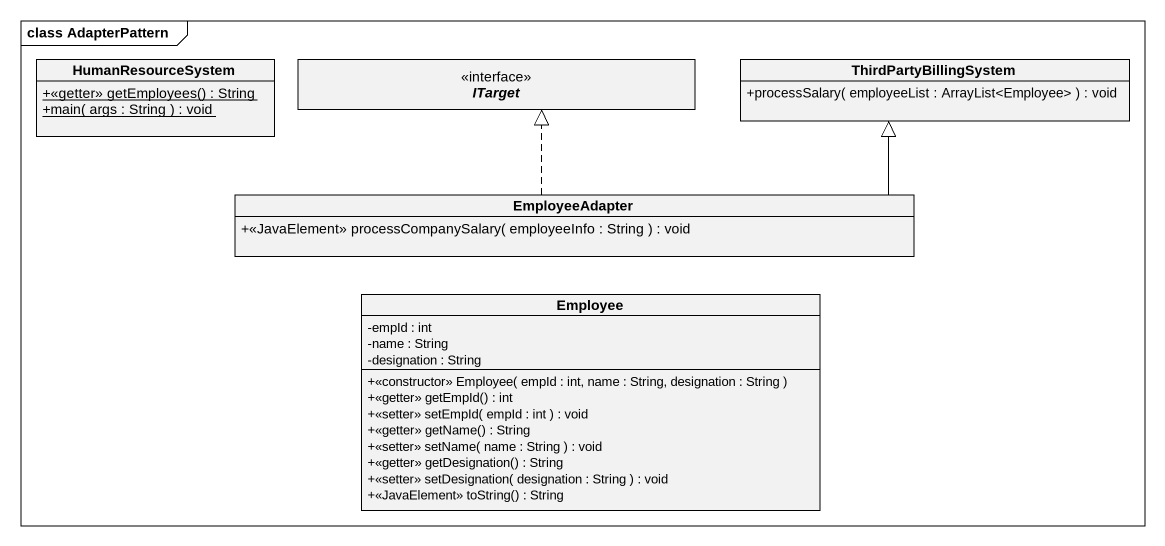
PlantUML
@startuml
mainframe class AdapterPattern
hide circle
hide empty members
skinparam classAttributeIconSize 0
class HumanResourceSystem {
  {static} +<<getter>> getEmployees() : String
  {static} +main( args : String ) : void
}
interface ITarget
class ThirdPartyBillingSystem {
  +processSalary( employeeList : ArrayList<Employee> ) : void
}
class EmployeeAdapter {
  +<<JavaElement>> processCompanySalary( employeeInfo : String ) : void
}
class Employee {
  -empId : int
  -name : String
  -designation : String
  +<<constructor>> Employee( empId : int, name : String, designation : String )
  +<<getter>> getEmpId() : int
  +<<setter>> setEmpId( empId : int ) : void
  +<<getter>> getName() : String
  +<<setter>> setName( name : String ) : void
  +<<getter>> getDesignation() : String
  +<<setter>> setDesignation( designation : String ) : void
  +<<JavaElement>> toString() : String
}
EmployeeAdapter .up.|> ITarget
EmployeeAdapter -right-|> ThirdPartyBillingSystem
@enduml
